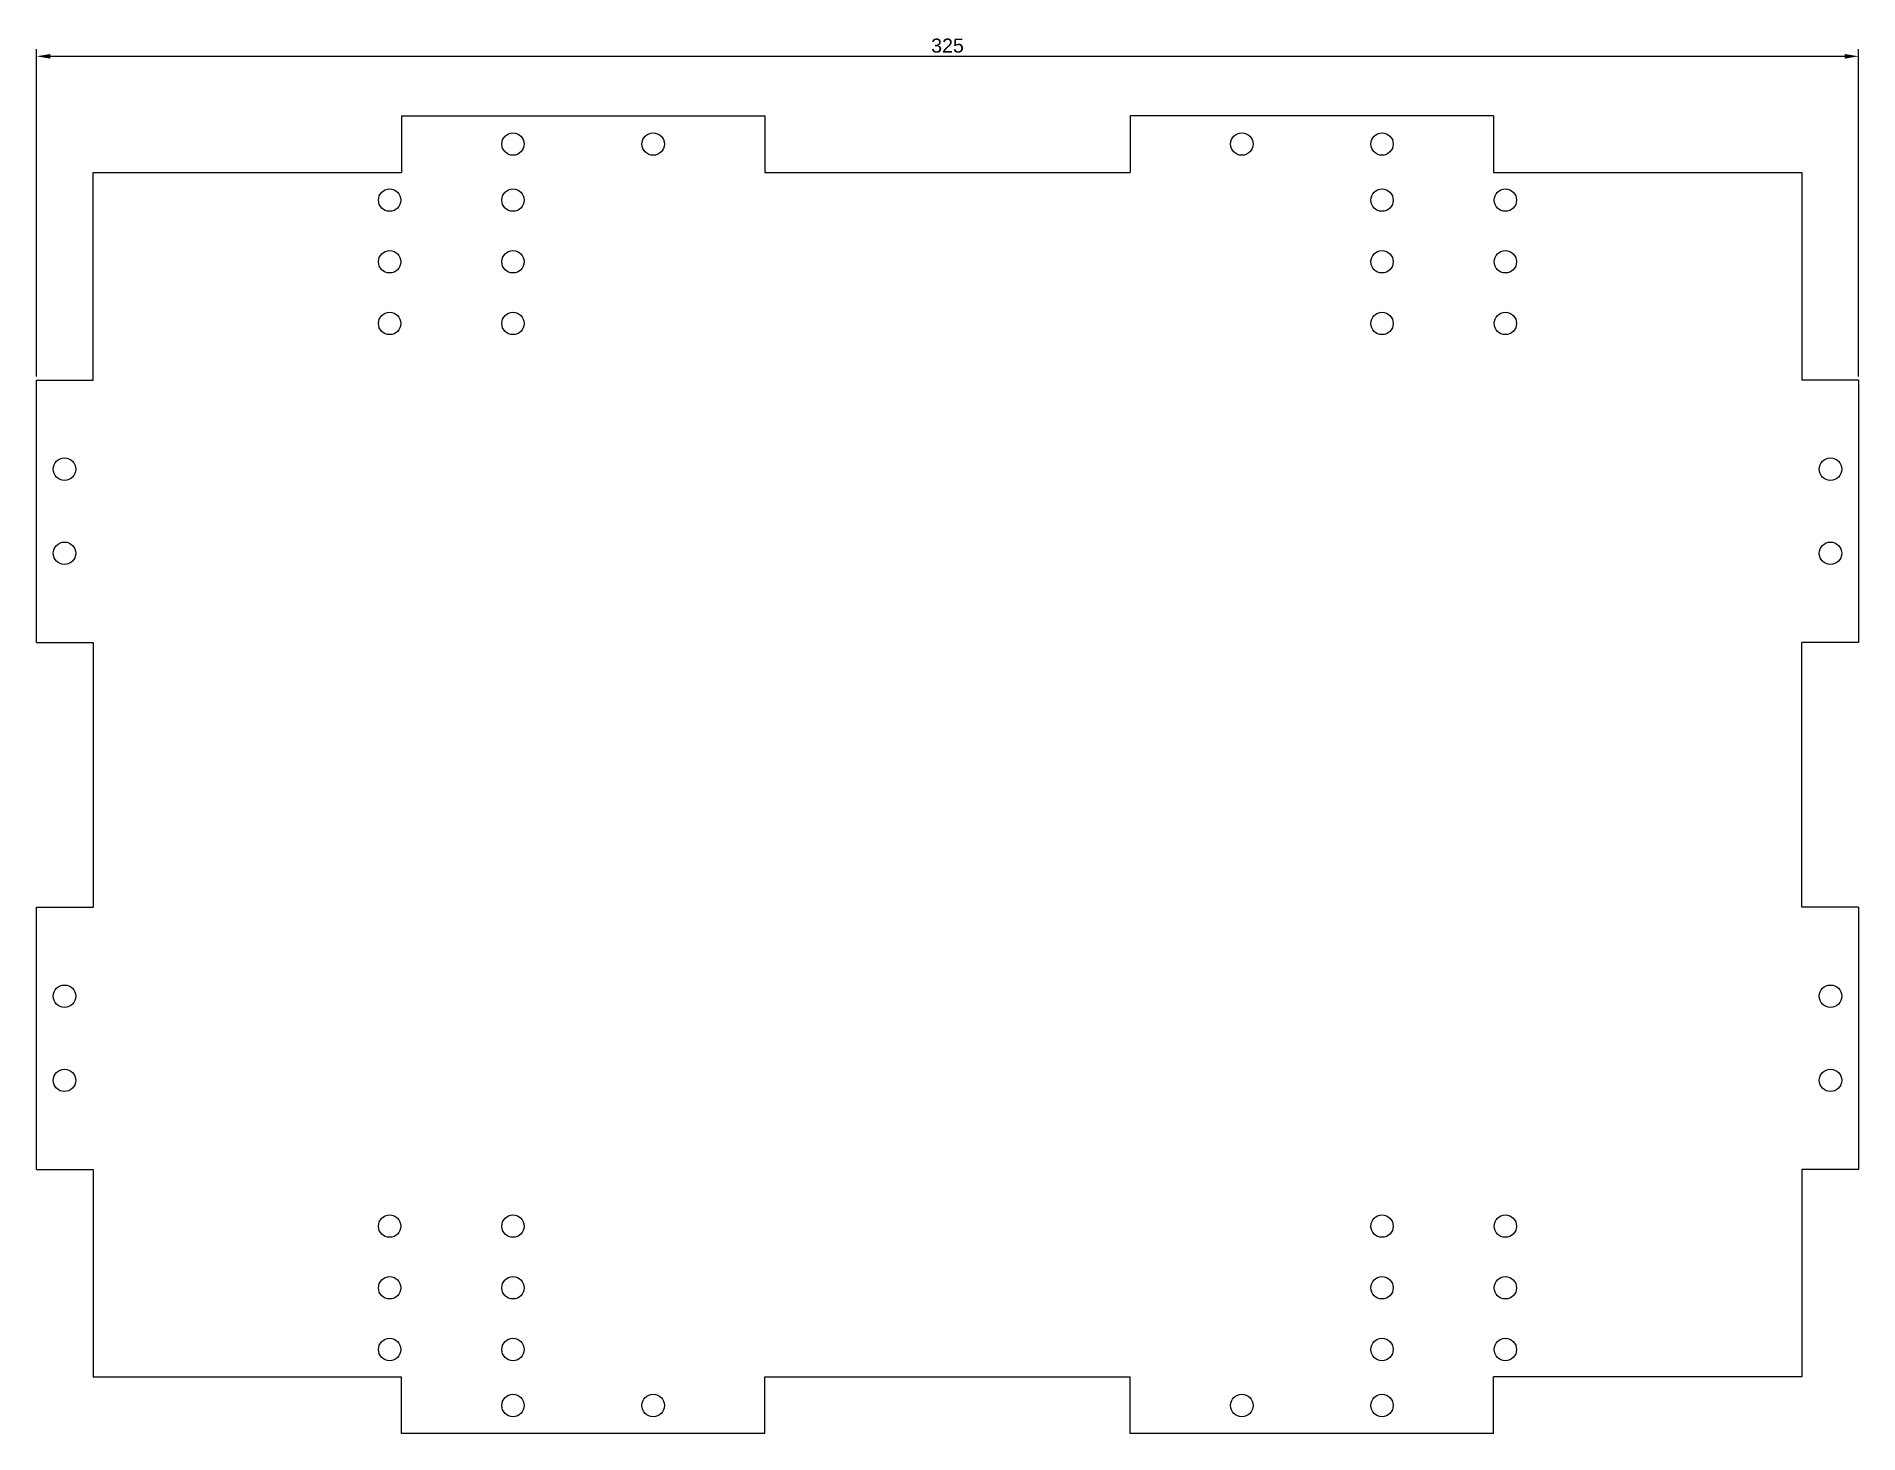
# Model space of a CAD drawing. Header units: millimetres. Extents: x 28 to 353, y 27 to 277.
import ezdxf

# ---------------------------------------------------------------- set-up
doc = ezdxf.new("R2010")
doc.units = ezdxf.units.MM
doc.layers.add('dim', color=10, linetype='Continuous')
doc.styles.get("Standard").update_dxf_attribs({"font": 'arial.ttf'})
doc.dimstyles.new('ISO-25', dxfattribs={"dimtxt": 2.5, "dimasz": 2.5, "dimexe": 1.25, "dimexo": 0.625, "dimtad": 1, "dimtxsty": 'Standard', "dimcen": 2.5, "dimadec": 0, "dimazin": 0, "dimtfac": 1, "dimtmove": 0, "dimatfit": 3, "dimfxl": 1, "dimarcsym": 0})

# ---------------------------------------------------------------- blocks, each defined once
blk = doc.blocks.new('*D1')
at = {"layer": 'Defpoints', "color": 0, "transparency": 16777216}
for p in [(352.55, 273.13), (27.55, 215.39), (352.55, 215.39)]:
    blk.add_point(p, dxfattribs=at)
at = {"layer": 'dim', "color": 0, "lineweight": -2, "transparency": 16777216}
for p, q in [((27.55, 216.01), (27.55, 274.38)), ((30.05, 273.13), (350.05, 273.13)), ((352.55, 216.01), (352.55, 274.38))]:
    blk.add_line(p, q, dxfattribs=at)
at = {"layer": 'dim', "color": 0, "transparency": 16777216}
for points in [[(30.05, 273.55), (30.05, 272.71), (27.55, 273.13)], [(350.05, 273.55), (350.05, 272.71), (352.55, 273.13)]]:
    blk.add_solid(points, dxfattribs=at)
at = {"layer": 'dim', "color": 0, "transparency": 16777216, "insert": (190.05, 275.03), "char_height": 2.5, "attachment_point": 5}
blk.add_mtext('325', dxfattribs=at)

msp = doc.modelspace()

# ---------------------------------------------------------------- linework, layer by layer
for p, q in [((92.647, 262.487), (157.447, 262.487)), ((92.647, 262.487), (92.647, 252.387)), ((157.447, 262.487), (157.447, 252.387)), ((287.447, 262.487), (222.647, 262.487)), ((222.647, 262.487), (222.647, 252.387)), ((287.447, 262.487), (287.447, 252.387)), ((37.647, 215.387), (37.647, 252.387)), ((37.647, 252.387), (92.647, 252.387)), ((157.447, 252.387), (222.647, 252.387)), ((287.447, 252.387), (342.447, 252.387)), ((342.447, 252.387), (342.447, 215.387)), ((27.547, 168.587), (27.547, 215.387)), ((27.547, 215.387), (37.647, 215.387)), ((352.547, 215.387), (342.447, 215.387)), ((352.547, 215.387), (352.547, 168.587)), ((27.547, 168.587), (37.647, 168.587)), ((37.647, 168.587), (37.647, 121.387)), ((352.547, 168.587), (342.447, 168.587)), ((342.447, 121.387), (342.447, 168.587)), ((27.547, 74.587), (27.547, 121.387)), ((27.547, 121.387), (37.647, 121.387)), ((352.547, 121.387), (342.447, 121.387)), ((352.547, 121.387), (352.547, 74.587)), ((27.547, 74.587), (37.647, 74.587)), ((37.647, 74.587), (37.647, 37.587)), ((352.547, 74.587), (342.447, 74.587)), ((342.447, 74.587), (342.447, 37.587)), ((37.647, 37.587), (92.647, 37.587)), ((92.647, 27.487), (92.647, 37.587)), ((157.447, 27.487), (157.447, 37.587)), ((157.447, 37.587), (222.647, 37.587)), ((222.647, 27.487), (222.647, 37.587)), ((287.447, 27.487), (287.447, 37.587)), ((342.447, 37.587), (287.447, 37.587)), ((157.447, 27.487), (92.647, 27.487)), ((287.447, 27.487), (222.647, 27.487))]:
    msp.add_line(p, q)
for centre in [(112.547, 257.487), (137.547, 257.487), (242.547, 257.487), (267.547, 257.487), (90.547, 247.487), (112.547, 247.487), (267.547, 247.487), (289.547, 247.487), (90.547, 236.487), (112.547, 236.487), (267.547, 236.487), (289.547, 236.487), (90.547, 225.487), (112.547, 225.487), (267.547, 225.487), (289.547, 225.487), (32.547, 199.487), (347.547, 199.487), (32.547, 184.487), (347.547, 184.487), (32.547, 105.487), (347.547, 105.487), (32.547, 90.487), (347.547, 90.487), (90.547, 64.487), (112.547, 64.487), (267.547, 64.487), (289.547, 64.487), (90.547, 53.487), (112.547, 53.487), (267.547, 53.487), (289.547, 53.487), (90.547, 42.487), (112.547, 42.487), (267.547, 42.487), (289.547, 42.487), (112.547, 32.487), (137.547, 32.487), (242.547, 32.487), (267.547, 32.487)]:
    msp.add_circle(centre, 2)

# ---------------------------------------------------------------- dimensions: what is measured, and where the dimension line sits
at = {"layer": 'dim'}
dim = msp.add_linear_dim(base=(352.547, 273.131), p1=(27.547, 215.387), p2=(352.547, 215.387), dimstyle='ISO-25', dxfattribs=at)
dim.commit()
dim.dimension.update_dxf_attribs({"geometry": '*D1', "text_midpoint": (190.047, 275.033)})

doc.saveas('drawing.dxf')
